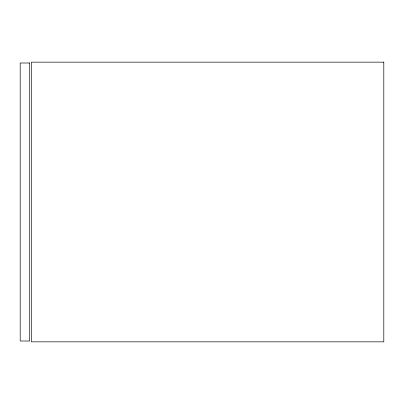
<?xml version="1.0" encoding="UTF-8"?>
<svg xmlns="http://www.w3.org/2000/svg" width="404" height="404" viewBox="0 0 404 404"><rect width="100%" height="100%" fill="white"/><g stroke="black" fill="none" stroke-linecap="round" stroke-linejoin="round"><path stroke-width="0.61" d="M383.8 62.155L31.386 62.155L31.386 341.845L383.8 341.845L383.8 62.155M29.709 62.994L20.2 62.994L20.2 341.006L29.709 341.006L29.709 62.994"/></g></svg>
